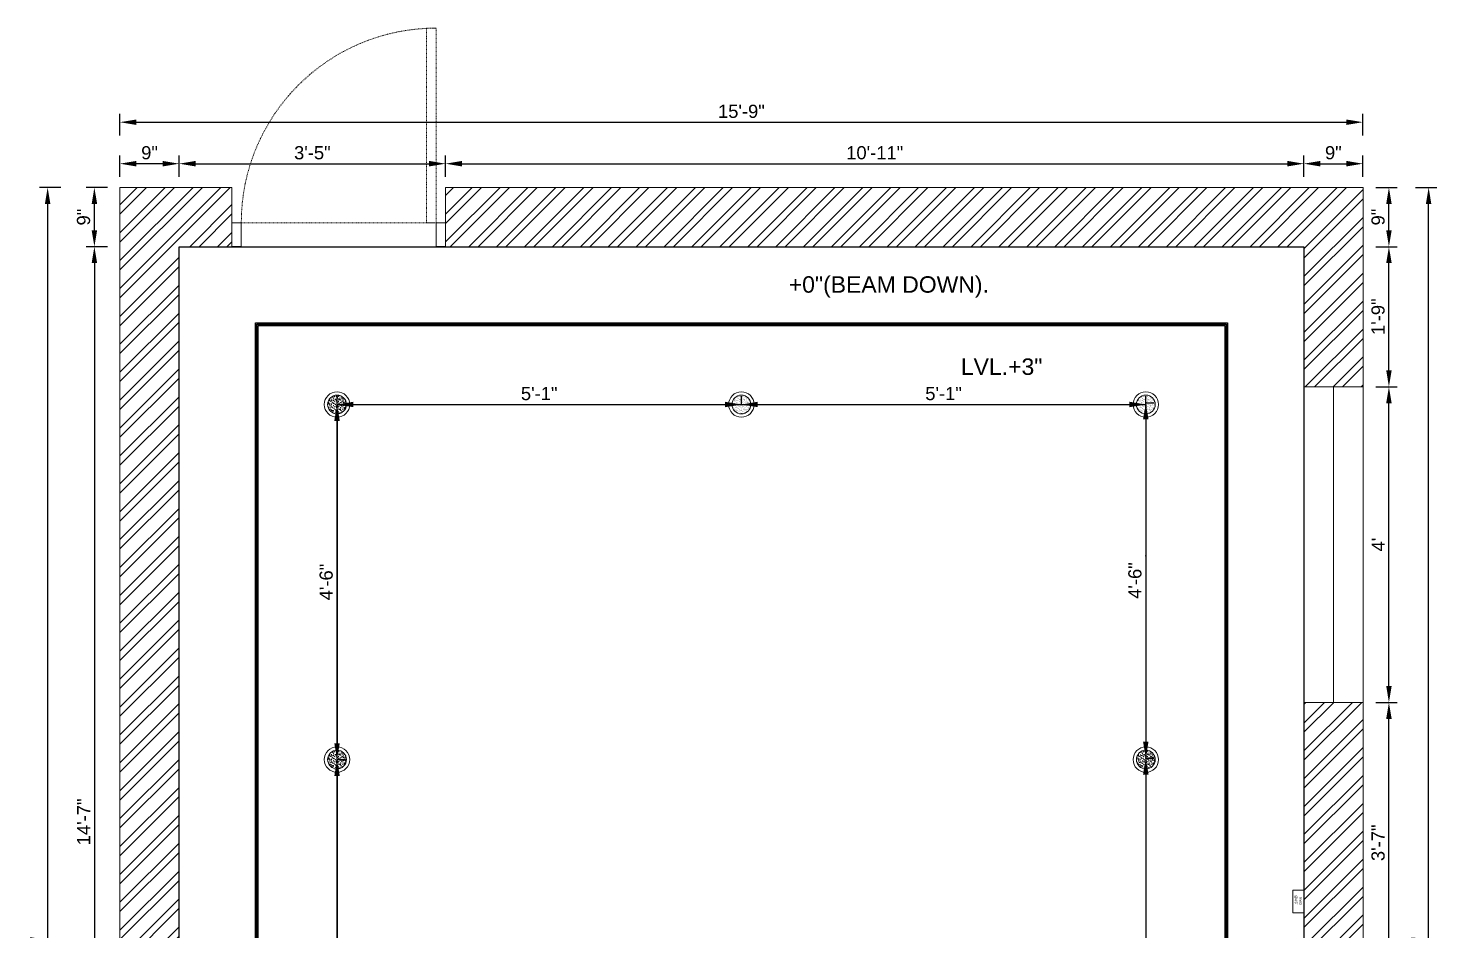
# Model space of a CAD drawing. Header units: inches. Extents: x 213 to 17763, y -4830 to 1802.
# Drawn here: x 9076.3 to 9290.5, y 1523.5 to 1660.8 of the extents above; entities that cross this region are included whole.
import ezdxf

# ---------------------------------------------------------------- set-up
doc = ezdxf.new("R2010")
doc.units = ezdxf.units.IN
doc.header["$MEASUREMENT"] = 0
for name, pattern in [('ACAD_ISO02W100', [15, 12, -3]), ('AUDIT_D_060311083008-3', [0]), ('DASHED2', [0.375, 0.25, -0.125]), ('HIDDEN', [0.375, 0.25, -0.125])]:
    doc.linetypes.add(name, pattern=pattern)
for name, color, linetype in [('.', 30, 'Continuous'), ('A-DOOR', 251, 'AUDIT_D_060311083008-3'), ('A-Door-Frame', 1, 'Continuous'), ('A-Door-Swing', 8, 'HIDDEN'), ('PDF3_Text', 1, 'Continuous')]:
    doc.layers.add(name, color=color, linetype=linetype)
doc.layers.add('ROD', color=7, linetype='Continuous', lineweight=9)
doc.styles.add('PDF Arial', font='arial.ttf')
doc.styles.get("Standard").update_dxf_attribs({"font": 'arial.ttf'})
doc.dimstyles.new('ISO-25', dxfattribs={"dimtxt": 4.5, "dimasz": 2.5, "dimexe": 1.25, "dimexo": 0.625, "dimtad": 1, "dimdec": 0, "dimlunit": 4, "dimtxsty": 'Standard', "dimcen": 2.5, "dimadec": 0, "dimazin": 0, "dimtfac": 1, "dimtdec": 0, "dimtmove": 0, "dimatfit": 3, "dimfxl": 1, "dimarcsym": 0})

# ---------------------------------------------------------------- blocks, each defined once
blk = doc.blocks.new('*U34')
at = {"layer": 'A-Door-Frame', "lineweight": 5}
for p, q in [((0, -100), (0, 0)), ((900, -100), (900, 0))]:
    blk.add_line(p, q, dxfattribs=at)
for points in [[(0, -100), (40, -100), (40, 0), (0, 0)], [(900, -100), (860, -100), (860, 0), (900, 0)]]:
    blk.add_lwpolyline(points, dxfattribs=at)
at = {"layer": 'A-Door-Swing', "linetype": 'DASHED2', "lineweight": 5}
blk.add_line((47.3, 0), (867.3, 0), dxfattribs=at)
blk.add_lwpolyline([(40, 0), (40, 820), (80, 820), (80, 0)], close=True, dxfattribs=at)
blk.add_arc((40, 0), 820, 360, 90, dxfattribs=at)
blk = doc.blocks.new('*D589')
at = {"color": 0, "linetype": 'ACAD_ISO02W100', "lineweight": -2, "transparency": 16777216}
for p, q in [((9090.25, 1644.46), (9090.25, 1647.71)), ((9279.22, 1644.46), (9279.22, 1647.71))]:
    blk.add_line(p, q, dxfattribs=at)
at = {"color": 0, "linetype": 'AUDIT_D_060311083008-3', "lineweight": -2, "transparency": 16777216}
blk.add_line((9092.75, 1646.46), (9276.72, 1646.46), dxfattribs=at)
at = {"color": 0, "transparency": 16777216}
for points in [[(9092.75, 1646.87), (9092.75, 1646.04), (9090.25, 1646.46)], [(9276.72, 1646.87), (9276.72, 1646.04), (9279.22, 1646.46)]]:
    blk.add_solid(points, dxfattribs=at)
at = {"layer": 'Defpoints', "color": 0, "transparency": 16777216}
for p in [(9279.22, 1646.46), (9279.22, 1636.53), (9090.25, 1627.53)]:
    blk.add_point(p, dxfattribs=at)
at = {"color": 0, "lineweight": 5, "transparency": 16777216, "insert": (9184.73, 1648.1), "char_height": 2, "attachment_point": 5}
blk.add_mtext('15\'-9"', dxfattribs=at)
blk = doc.blocks.new('*D590')
at = {"color": 0, "linetype": 'ACAD_ISO02W100', "lineweight": -2, "transparency": 16777216}
for p, q in [((9081.25, 1636.53), (9078, 1636.53)), ((9081.25, 1401.59), (9078, 1401.59))]:
    blk.add_line(p, q, dxfattribs=at)
at = {"color": 0, "linetype": 'AUDIT_D_060311083008-3', "lineweight": -2, "transparency": 16777216}
blk.add_line((9079.25, 1634.03), (9079.25, 1404.09), dxfattribs=at)
at = {"color": 0, "transparency": 16777216}
for points in [[(9078.84, 1634.03), (9079.67, 1634.03), (9079.25, 1636.53)], [(9078.84, 1404.09), (9079.67, 1404.09), (9079.25, 1401.59)]]:
    blk.add_solid(points, dxfattribs=at)
at = {"layer": 'Defpoints', "color": 0, "transparency": 16777216}
for p in [(9090.25, 1636.53), (9079.25, 1401.59), (9090.25, 1401.59)]:
    blk.add_point(p, dxfattribs=at)
at = {"color": 0, "lineweight": 5, "transparency": 16777216, "insert": (9077.61, 1519.06), "char_height": 2, "attachment_point": 5, "rotation": 90}
blk.add_mtext('19\'-7"', dxfattribs=at)
blk = doc.blocks.new('*D591')
at = {"color": 0, "linetype": 'ACAD_ISO02W100', "lineweight": -2, "transparency": 16777216}
for p, q in [((9088.36, 1636.53), (9085.11, 1636.53)), ((9088.36, 1627.53), (9085.11, 1627.53))]:
    blk.add_line(p, q, dxfattribs=at)
at = {"color": 0, "linetype": 'AUDIT_D_060311083008-3', "lineweight": -2, "transparency": 16777216}
blk.add_line((9086.36, 1630.03), (9086.36, 1634.03), dxfattribs=at)
at = {"color": 0, "transparency": 16777216}
for points in [[(9085.95, 1634.03), (9086.78, 1634.03), (9086.36, 1636.53)], [(9085.95, 1630.03), (9086.78, 1630.03), (9086.36, 1627.53)]]:
    blk.add_solid(points, dxfattribs=at)
at = {"layer": 'Defpoints', "color": 0, "transparency": 16777216}
for p in [(9086.36, 1636.53), (9090.25, 1636.53), (9090.25, 1627.53)]:
    blk.add_point(p, dxfattribs=at)
at = {"color": 0, "lineweight": 5, "transparency": 16777216, "insert": (9084.72, 1632.03), "char_height": 2, "attachment_point": 5, "rotation": 90}
blk.add_mtext('9"', dxfattribs=at)
blk = doc.blocks.new('*D592')
at = {"color": 0, "linetype": 'ACAD_ISO02W100', "lineweight": -2, "transparency": 16777216}
for p, q in [((9090.25, 1638.15), (9090.25, 1641.4)), ((9099.25, 1638.15), (9099.25, 1641.4))]:
    blk.add_line(p, q, dxfattribs=at)
at = {"color": 0, "linetype": 'AUDIT_D_060311083008-3', "lineweight": -2, "transparency": 16777216}
blk.add_line((9096.75, 1640.15), (9092.75, 1640.15), dxfattribs=at)
at = {"color": 0, "transparency": 16777216}
for points in [[(9092.75, 1640.57), (9092.75, 1639.73), (9090.25, 1640.15)], [(9096.75, 1640.57), (9096.75, 1639.73), (9099.25, 1640.15)]]:
    blk.add_solid(points, dxfattribs=at)
at = {"layer": 'Defpoints', "color": 0, "transparency": 16777216}
for p in [(9090.25, 1640.15), (9090.25, 1636.53), (9099.25, 1631.6)]:
    blk.add_point(p, dxfattribs=at)
at = {"color": 0, "lineweight": 5, "transparency": 16777216, "insert": (9094.75, 1641.8), "char_height": 2, "attachment_point": 5}
blk.add_mtext('9"', dxfattribs=at)
blk = doc.blocks.new('*D596')
at = {"color": 0, "linetype": 'ACAD_ISO02W100', "lineweight": -2, "transparency": 16777216}
for p, q in [((9287.22, 1636.53), (9290.47, 1636.53)), ((9287.22, 1401.53), (9290.47, 1401.53))]:
    blk.add_line(p, q, dxfattribs=at)
at = {"color": 0, "linetype": 'AUDIT_D_060311083008-3', "lineweight": -2, "transparency": 16777216}
blk.add_line((9289.22, 1404.03), (9289.22, 1634.03), dxfattribs=at)
at = {"color": 0, "transparency": 16777216}
for points in [[(9288.8, 1634.03), (9289.63, 1634.03), (9289.22, 1636.53)], [(9288.8, 1404.03), (9289.63, 1404.03), (9289.22, 1401.53)]]:
    blk.add_solid(points, dxfattribs=at)
at = {"layer": 'Defpoints', "color": 0, "transparency": 16777216}
for p in [(9279.22, 1636.53), (9289.22, 1636.53), (9279.22, 1401.53)]:
    blk.add_point(p, dxfattribs=at)
at = {"color": 0, "lineweight": 5, "transparency": 16777216, "insert": (9287.57, 1519.03), "char_height": 2, "attachment_point": 5, "rotation": 90}
blk.add_mtext('19\'-7"', dxfattribs=at)
blk = doc.blocks.new('*D603')
at = {"color": 0, "linetype": 'ACAD_ISO02W100', "lineweight": -2, "transparency": 16777216}
for p, q in [((9281.18, 1558.23), (9284.43, 1558.23)), ((9281.18, 1515.53), (9284.43, 1515.53))]:
    blk.add_line(p, q, dxfattribs=at)
at = {"color": 0, "linetype": 'AUDIT_D_060311083008-3', "lineweight": -2, "transparency": 16777216}
blk.add_line((9283.18, 1518.03), (9283.18, 1555.73), dxfattribs=at)
at = {"color": 0, "transparency": 16777216}
for points in [[(9282.77, 1555.73), (9283.6, 1555.73), (9283.18, 1558.23)], [(9282.77, 1518.03), (9283.6, 1518.03), (9283.18, 1515.53)]]:
    blk.add_solid(points, dxfattribs=at)
at = {"layer": 'Defpoints', "color": 0, "transparency": 16777216}
for p in [(9279.22, 1558.23), (9283.18, 1558.23), (9270.25, 1515.53)]:
    blk.add_point(p, dxfattribs=at)
at = {"color": 0, "transparency": 16777216, "insert": (9281.54, 1536.88), "char_height": 2, "attachment_point": 5, "rotation": 90}
blk.add_mtext('3\'-7"', dxfattribs=at)
blk = doc.blocks.new('*D604')
at = {"color": 0, "linetype": 'ACAD_ISO02W100', "lineweight": -2, "transparency": 16777216}
for p, q in [((9281.18, 1606.23), (9284.43, 1606.23)), ((9281.18, 1558.23), (9284.43, 1558.23))]:
    blk.add_line(p, q, dxfattribs=at)
at = {"color": 0, "linetype": 'AUDIT_D_060311083008-3', "lineweight": -2, "transparency": 16777216}
blk.add_line((9283.18, 1560.73), (9283.18, 1603.73), dxfattribs=at)
at = {"color": 0, "transparency": 16777216}
for points in [[(9282.77, 1603.73), (9283.6, 1603.73), (9283.18, 1606.23)], [(9282.77, 1560.73), (9283.6, 1560.73), (9283.18, 1558.23)]]:
    blk.add_solid(points, dxfattribs=at)
at = {"layer": 'Defpoints', "color": 0, "transparency": 16777216}
for p in [(9279.22, 1606.23), (9283.18, 1606.23), (9279.22, 1558.23)]:
    blk.add_point(p, dxfattribs=at)
at = {"color": 0, "transparency": 16777216, "insert": (9281.56, 1582.23), "char_height": 2, "attachment_point": 5, "rotation": 90}
blk.add_mtext("4'", dxfattribs=at)
blk = doc.blocks.new('*D605')
at = {"color": 0, "linetype": 'ACAD_ISO02W100', "lineweight": -2, "transparency": 16777216}
for p, q in [((9281.18, 1627.53), (9284.43, 1627.53)), ((9281.18, 1606.23), (9284.43, 1606.23))]:
    blk.add_line(p, q, dxfattribs=at)
at = {"color": 0, "linetype": 'AUDIT_D_060311083008-3', "lineweight": -2, "transparency": 16777216}
blk.add_line((9283.18, 1608.73), (9283.18, 1625.03), dxfattribs=at)
at = {"color": 0, "transparency": 16777216}
for points in [[(9282.77, 1625.03), (9283.6, 1625.03), (9283.18, 1627.53)], [(9282.77, 1608.73), (9283.6, 1608.73), (9283.18, 1606.23)]]:
    blk.add_solid(points, dxfattribs=at)
at = {"layer": 'Defpoints', "color": 0, "transparency": 16777216}
for p in [(9270.25, 1627.53), (9283.18, 1627.53), (9279.22, 1606.23)]:
    blk.add_point(p, dxfattribs=at)
at = {"color": 0, "transparency": 16777216, "insert": (9281.54, 1616.88), "char_height": 2, "attachment_point": 5, "rotation": 90}
blk.add_mtext('1\'-9"', dxfattribs=at)
blk = doc.blocks.new('*D606')
at = {"color": 0, "linetype": 'ACAD_ISO02W100', "lineweight": -2, "transparency": 16777216}
for p, q in [((9281.18, 1636.53), (9284.43, 1636.53)), ((9281.18, 1627.53), (9284.43, 1627.53))]:
    blk.add_line(p, q, dxfattribs=at)
at = {"color": 0, "linetype": 'AUDIT_D_060311083008-3', "lineweight": -2, "transparency": 16777216}
blk.add_line((9283.18, 1630.03), (9283.18, 1634.03), dxfattribs=at)
at = {"color": 0, "transparency": 16777216}
for points in [[(9282.77, 1634.03), (9283.6, 1634.03), (9283.18, 1636.53)], [(9282.77, 1630.03), (9283.6, 1630.03), (9283.18, 1627.53)]]:
    blk.add_solid(points, dxfattribs=at)
at = {"layer": 'Defpoints', "color": 0, "transparency": 16777216}
for p in [(9279.25, 1636.53), (9283.18, 1636.53), (9270.25, 1627.53)]:
    blk.add_point(p, dxfattribs=at)
at = {"color": 0, "transparency": 16777216, "insert": (9281.54, 1632.03), "char_height": 2, "attachment_point": 5, "rotation": 90}
blk.add_mtext('9"', dxfattribs=at)
blk = doc.blocks.new('*D607')
at = {"color": 0, "linetype": 'ACAD_ISO02W100', "lineweight": -2, "transparency": 16777216}
for p, q in [((9099.25, 1638.15), (9099.25, 1641.4)), ((9139.75, 1638.15), (9139.75, 1641.4))]:
    blk.add_line(p, q, dxfattribs=at)
at = {"color": 0, "linetype": 'AUDIT_D_060311083008-3', "lineweight": -2, "transparency": 16777216}
blk.add_line((9101.75, 1640.15), (9137.25, 1640.15), dxfattribs=at)
at = {"color": 0, "transparency": 16777216}
for points in [[(9101.75, 1640.57), (9101.75, 1639.73), (9099.25, 1640.15)], [(9137.25, 1640.57), (9137.25, 1639.73), (9139.75, 1640.15)]]:
    blk.add_solid(points, dxfattribs=at)
at = {"layer": 'Defpoints', "color": 0, "transparency": 16777216}
for p in [(9139.75, 1640.15), (9139.75, 1636.53), (9099.25, 1631.6)]:
    blk.add_point(p, dxfattribs=at)
at = {"color": 0, "transparency": 16777216, "insert": (9119.5, 1641.8), "char_height": 2, "attachment_point": 5}
blk.add_mtext('3\'-5"', dxfattribs=at)
blk = doc.blocks.new('*D608')
at = {"color": 0, "linetype": 'ACAD_ISO02W100', "lineweight": -2, "transparency": 16777216}
for p, q in [((9139.75, 1638.15), (9139.75, 1641.4)), ((9270.25, 1638.15), (9270.25, 1641.4))]:
    blk.add_line(p, q, dxfattribs=at)
at = {"color": 0, "linetype": 'AUDIT_D_060311083008-3', "lineweight": -2, "transparency": 16777216}
blk.add_line((9142.25, 1640.15), (9267.75, 1640.15), dxfattribs=at)
at = {"color": 0, "transparency": 16777216}
for points in [[(9142.25, 1640.57), (9142.25, 1639.73), (9139.75, 1640.15)], [(9267.75, 1640.57), (9267.75, 1639.73), (9270.25, 1640.15)]]:
    blk.add_solid(points, dxfattribs=at)
at = {"layer": 'Defpoints', "color": 0, "transparency": 16777216}
for p in [(9270.25, 1640.15), (9139.75, 1636.53), (9270.25, 1627.53)]:
    blk.add_point(p, dxfattribs=at)
at = {"color": 0, "transparency": 16777216, "insert": (9205, 1641.8), "char_height": 2, "attachment_point": 5}
blk.add_mtext('10\'-11"', dxfattribs=at)
blk = doc.blocks.new('*D599')
at = {"color": 0, "linetype": 'ACAD_ISO02W100', "lineweight": -2, "transparency": 16777216}
for p, q in [((9270.25, 1638.15), (9270.25, 1641.4)), ((9279.22, 1638.15), (9279.22, 1641.4))]:
    blk.add_line(p, q, dxfattribs=at)
at = {"color": 0, "linetype": 'AUDIT_D_060311083008-3', "lineweight": -2, "transparency": 16777216}
blk.add_line((9272.75, 1640.15), (9276.72, 1640.15), dxfattribs=at)
at = {"color": 0, "transparency": 16777216}
for points in [[(9272.75, 1640.57), (9272.75, 1639.73), (9270.25, 1640.15)], [(9276.72, 1640.57), (9276.72, 1639.73), (9279.22, 1640.15)]]:
    blk.add_solid(points, dxfattribs=at)
at = {"layer": 'Defpoints', "color": 0, "transparency": 16777216}
for p in [(9279.22, 1640.15), (9279.22, 1636.53), (9270.25, 1627.53)]:
    blk.add_point(p, dxfattribs=at)
at = {"color": 0, "transparency": 16777216, "insert": (9274.73, 1641.8), "char_height": 2, "attachment_point": 5}
blk.add_mtext('9"', dxfattribs=at)
blk = doc.blocks.new('*D609')
at = {"color": 0, "linetype": 'ACAD_ISO02W100', "lineweight": -2, "transparency": 16777216}
for p, q in [((9088.36, 1627.53), (9085.11, 1627.53)), ((9088.36, 1452.59), (9085.11, 1452.59))]:
    blk.add_line(p, q, dxfattribs=at)
at = {"color": 0, "linetype": 'AUDIT_D_060311083008-3', "lineweight": -2, "transparency": 16777216}
blk.add_line((9086.36, 1625.03), (9086.36, 1455.09), dxfattribs=at)
at = {"color": 0, "transparency": 16777216}
for points in [[(9085.95, 1625.03), (9086.78, 1625.03), (9086.36, 1627.53)], [(9085.95, 1455.09), (9086.78, 1455.09), (9086.36, 1452.59)]]:
    blk.add_solid(points, dxfattribs=at)
at = {"layer": 'Defpoints', "color": 0, "transparency": 16777216}
for p in [(9090.25, 1627.53), (9086.36, 1452.59), (9090.25, 1452.59)]:
    blk.add_point(p, dxfattribs=at)
at = {"color": 0, "transparency": 16777216, "insert": (9084.73, 1540.06), "char_height": 2, "attachment_point": 5, "rotation": 90}
blk.add_mtext('14\'-7"', dxfattribs=at)
blk = doc.blocks.new('*D612')
at = {"color": 0, "linetype": 'ACAD_ISO02W100', "lineweight": -2, "transparency": 16777216}
for p, q in [((9123.25, 1603.53), (9123.25, 1604.78)), ((9184.73, 1603.53), (9184.73, 1604.78))]:
    blk.add_line(p, q, dxfattribs=at)
at = {"color": 0, "linetype": 'AUDIT_D_060311083008-3', "lineweight": -2, "transparency": 16777216}
blk.add_line((9125.75, 1603.53), (9182.23, 1603.53), dxfattribs=at)
at = {"color": 0, "transparency": 16777216}
for points in [[(9125.75, 1603.95), (9125.75, 1603.12), (9123.25, 1603.53)], [(9182.23, 1603.95), (9182.23, 1603.12), (9184.73, 1603.53)]]:
    blk.add_solid(points, dxfattribs=at)
at = {"layer": 'Defpoints', "color": 0, "transparency": 16777216}
for p in [(9123.25, 1603.53), (9184.73, 1603.53), (9184.73, 1603.53)]:
    blk.add_point(p, dxfattribs=at)
at = {"color": 0, "transparency": 16777216, "insert": (9153.99, 1605.18), "char_height": 2, "attachment_point": 5}
blk.add_mtext('5\'-1"', dxfattribs=at)
blk = doc.blocks.new('*D613')
at = {"color": 0, "linetype": 'ACAD_ISO02W100', "lineweight": -2, "transparency": 16777216}
for p, q in [((9184.73, 1603.53), (9184.73, 1604.78)), ((9246.22, 1602.73), (9246.22, 1604.78))]:
    blk.add_line(p, q, dxfattribs=at)
at = {"color": 0, "linetype": 'AUDIT_D_060311083008-3', "lineweight": -2, "transparency": 16777216}
blk.add_line((9187.23, 1603.53), (9243.72, 1603.53), dxfattribs=at)
at = {"color": 0, "transparency": 16777216}
for points in [[(9187.23, 1603.95), (9187.23, 1603.12), (9184.73, 1603.53)], [(9243.72, 1603.95), (9243.72, 1603.12), (9246.22, 1603.53)]]:
    blk.add_solid(points, dxfattribs=at)
at = {"layer": 'Defpoints', "color": 0, "transparency": 16777216}
for p in [(9184.73, 1603.53), (9246.22, 1603.53), (9246.22, 1602.11)]:
    blk.add_point(p, dxfattribs=at)
at = {"color": 0, "transparency": 16777216, "insert": (9215.47, 1605.18), "char_height": 2, "attachment_point": 5}
blk.add_mtext('5\'-1"', dxfattribs=at)
blk = doc.blocks.new('*D614')
at = {"color": 0, "linetype": 'ACAD_ISO02W100', "lineweight": -2, "transparency": 16777216}
for p, q in [((9123.25, 1603.53), (9124.5, 1603.53)), ((9123.25, 1549.53), (9124.5, 1549.53))]:
    blk.add_line(p, q, dxfattribs=at)
at = {"color": 0, "linetype": 'AUDIT_D_060311083008-3', "lineweight": -2, "transparency": 16777216}
blk.add_line((9123.25, 1601.03), (9123.25, 1552.03), dxfattribs=at)
at = {"color": 0, "transparency": 16777216}
for points in [[(9122.84, 1601.03), (9123.67, 1601.03), (9123.25, 1603.53)], [(9122.84, 1552.03), (9123.67, 1552.03), (9123.25, 1549.53)]]:
    blk.add_solid(points, dxfattribs=at)
at = {"layer": 'Defpoints', "color": 0, "transparency": 16777216}
for p in [(9123.25, 1603.53), (9123.25, 1549.53), (9123.25, 1549.53)]:
    blk.add_point(p, dxfattribs=at)
at = {"color": 0, "transparency": 16777216, "insert": (9121.61, 1576.53), "char_height": 2, "attachment_point": 5, "rotation": 90}
blk.add_mtext('4\'-6"', dxfattribs=at)
blk = doc.blocks.new('*D615')
at = {"color": 0, "linetype": 'ACAD_ISO02W100', "lineweight": -2, "transparency": 16777216}
for p, q in [((9123.25, 1549.53), (9124.5, 1549.53)), ((9123.25, 1488.53), (9124.5, 1488.53))]:
    blk.add_line(p, q, dxfattribs=at)
at = {"color": 0, "linetype": 'AUDIT_D_060311083008-3', "lineweight": -2, "transparency": 16777216}
blk.add_line((9123.25, 1547.03), (9123.25, 1491.03), dxfattribs=at)
at = {"color": 0, "transparency": 16777216}
for points in [[(9122.84, 1547.03), (9123.67, 1547.03), (9123.25, 1549.53)], [(9122.84, 1491.03), (9123.67, 1491.03), (9123.25, 1488.53)]]:
    blk.add_solid(points, dxfattribs=at)
at = {"layer": 'Defpoints', "color": 0, "transparency": 16777216}
for p in [(9123.25, 1549.53), (9123.25, 1488.53), (9123.25, 1488.53)]:
    blk.add_point(p, dxfattribs=at)
at = {"color": 0, "transparency": 16777216, "insert": (9121.61, 1519.03), "char_height": 2, "attachment_point": 5, "rotation": 90}
blk.add_mtext('5\'-1"', dxfattribs=at)
blk = doc.blocks.new('*D617')
at = {"color": 0, "linetype": 'ACAD_ISO02W100', "lineweight": -2, "transparency": 16777216}
for p, q in [((9246.22, 1603.76), (9247.47, 1603.76)), ((9246.22, 1549.76), (9247.47, 1549.76))]:
    blk.add_line(p, q, dxfattribs=at)
at = {"color": 0, "linetype": 'AUDIT_D_060311083008-3', "lineweight": -2, "transparency": 16777216}
blk.add_line((9246.22, 1601.26), (9246.22, 1552.26), dxfattribs=at)
at = {"color": 0, "transparency": 16777216}
for points in [[(9245.8, 1601.26), (9246.63, 1601.26), (9246.22, 1603.76)], [(9245.8, 1552.26), (9246.63, 1552.26), (9246.22, 1549.76)]]:
    blk.add_solid(points, dxfattribs=at)
at = {"layer": 'Defpoints', "color": 0, "transparency": 16777216}
for p in [(9246.22, 1603.76), (9246.22, 1549.76), (9246.22, 1549.76)]:
    blk.add_point(p, dxfattribs=at)
at = {"color": 0, "transparency": 16777216, "insert": (9244.57, 1576.76), "char_height": 2, "attachment_point": 5, "rotation": 90}
blk.add_mtext('4\'-6"', dxfattribs=at)
blk = doc.blocks.new('*D618')
at = {"color": 0, "linetype": 'ACAD_ISO02W100', "lineweight": -2, "transparency": 16777216}
for p, q in [((9246.22, 1549.76), (9247.47, 1549.76)), ((9246.22, 1488.76), (9247.47, 1488.76))]:
    blk.add_line(p, q, dxfattribs=at)
at = {"color": 0, "linetype": 'AUDIT_D_060311083008-3', "lineweight": -2, "transparency": 16777216}
blk.add_line((9246.22, 1547.26), (9246.22, 1491.26), dxfattribs=at)
at = {"color": 0, "transparency": 16777216}
for points in [[(9245.8, 1547.26), (9246.63, 1547.26), (9246.22, 1549.76)], [(9245.8, 1491.26), (9246.63, 1491.26), (9246.22, 1488.76)]]:
    blk.add_solid(points, dxfattribs=at)
at = {"layer": 'Defpoints', "color": 0, "transparency": 16777216}
for p in [(9246.22, 1549.76), (9246.22, 1488.76), (9246.22, 1488.76)]:
    blk.add_point(p, dxfattribs=at)
at = {"color": 0, "transparency": 16777216, "insert": (9244.57, 1519.26), "char_height": 2, "attachment_point": 5, "rotation": 90}
blk.add_mtext('5\'-1"', dxfattribs=at)

msp = doc.modelspace()

# ---------------------------------------------------------------- hatches: boundary and pattern name
at = {"layer": '.', "lineweight": 5}
h = msp.add_hatch(dxfattribs=at)
h.set_pattern_fill('ANSI32', color=1, scale=8)
h.set_pattern_definition([(45, (425.7992, 461.949), (-2.1213203, 2.1213203), []), (45, (427.2134, 461.949), (-2.1213203, 2.1213203), [])])
h.paths.add_polyline_path([(9279.25, 1636.53), (9152.89, 1636.53), (9139.75, 1636.53), (9139.75, 1627.53), (9270.25, 1627.53), (9270.25, 1606.23), (9279.25, 1606.23)])
h.paths.add_polyline_path([(9279.25, 1558.23), (9270.25, 1558.23), (9270.25, 1456.53), (9270.25, 1410.53), (9253.75, 1410.53), (9099.25, 1410.53), (9090.25, 1410.53), (9090.25, 1401.53), (9279.25, 1401.53)])
h.paths.add_polyline_path([(9099.25, 1627.53), (9107.25, 1627.53), (9107.25, 1631.15), (9107.25, 1636.53), (9090.25, 1636.53), (9090.25, 1452.59), (9094.93, 1452.59), (9099.25, 1452.53)])
at = {"lineweight": 5}
h = msp.add_hatch(dxfattribs=at)
h.set_pattern_fill('AR-SAND', color=1, scale=0.2)
h.set_pattern_definition([(37.5, (-116816.2768, -236717.57207), (-0.01259867162, 0.3853647538), [0, -0.304, 0, -0.34, 0, -0.325]), (7.5, (-116816.2768, -236717.57207), (0.3539553411, 0.564429213), [0, -0.164, 0, -0.274, 0, -0.105]), (327.5, (-116816.5228, -236717.57207), (0.62282837235, 0.0011318107), [0, -0.1, 0, -0.36, 0, -0.47]), (317.5, (-116816.5228, -236717.57207), (0.6012253209, 0.175535113), [0, -0.05, 0, -0.236, 0, -0.27])])
h.paths.add_polyline_path([(9124.68, 1603.53, -1), (9121.82, 1603.53, -1)])
h = msp.add_hatch(dxfattribs=at)
h.set_pattern_fill('AR-SAND', color=1, scale=0.2)
h.set_pattern_definition([(37.5, (-116754.7957, -236717.57207), (-0.01259867162, 0.3853647538), [0, -0.304, 0, -0.34, 0, -0.325]), (7.5, (-116754.7957, -236717.57207), (0.3539553411, 0.564429213), [0, -0.164, 0, -0.274, 0, -0.105]), (327.5, (-116755.0417, -236717.57207), (0.62282837235, 0.0011318107), [0, -0.1, 0, -0.36, 0, -0.47]), (317.5, (-116755.0417, -236717.57207), (0.6012253209, 0.175535113), [0, -0.05, 0, -0.236, 0, -0.27])])
h.paths.add_polyline_path([(9186.16, 1603.53, -1), (9183.31, 1603.53, -1)])
h = msp.add_hatch(dxfattribs=at)
h.set_pattern_fill('AR-SAND', color=1, scale=0.2)
h.set_pattern_definition([(37.5, (-116693.31462, -236717.57207), (-0.01259867162, 0.3853647538), [0, -0.304, 0, -0.34, 0, -0.325]), (7.5, (-116693.3146, -236717.57207), (0.3539553411, 0.564429213), [0, -0.164, 0, -0.274, 0, -0.105]), (327.5, (-116693.5606, -236717.57207), (0.62282837235, 0.0011318107), [0, -0.1, 0, -0.36, 0, -0.47]), (317.5, (-116693.5606, -236717.57207), (0.6012253209, 0.175535113), [0, -0.05, 0, -0.236, 0, -0.27])])
h.paths.add_polyline_path([(9247.64, 1603.53, -1), (9244.79, 1603.53, -1)])
h = msp.add_hatch(dxfattribs=at)
h.set_pattern_fill('AR-SAND', color=1, scale=0.2)
h.set_pattern_definition([(37.5, (-116816.2768, -236771.57207), (-0.01259867162, 0.3853647538), [0, -0.304, 0, -0.34, 0, -0.325]), (7.5, (-116816.2768, -236771.57207), (0.3539553411, 0.564429213), [0, -0.164, 0, -0.274, 0, -0.105]), (327.5, (-116816.5228, -236771.57207), (0.62282837235, 0.0011318107), [0, -0.1, 0, -0.36, 0, -0.47]), (317.5, (-116816.5228, -236771.57207), (0.6012253209, 0.175535113), [0, -0.05, 0, -0.236, 0, -0.27])])
h.paths.add_polyline_path([(9124.68, 1549.53, -1), (9121.82, 1549.53, -1)])
h = msp.add_hatch(dxfattribs=at)
h.set_pattern_fill('AR-SAND', color=1, scale=0.2)
h.set_pattern_definition([(37.5, (-116693.31462, -236771.57207), (-0.01259867162, 0.3853647538), [0, -0.304, 0, -0.34, 0, -0.325]), (7.5, (-116693.3146, -236771.57207), (0.3539553411, 0.564429213), [0, -0.164, 0, -0.274, 0, -0.105]), (327.5, (-116693.5606, -236771.57207), (0.62282837235, 0.0011318107), [0, -0.1, 0, -0.36, 0, -0.47]), (317.5, (-116693.5606, -236771.57207), (0.6012253209, 0.175535113), [0, -0.05, 0, -0.236, 0, -0.27])])
h.paths.add_polyline_path([(9247.64, 1549.53, -1), (9244.79, 1549.53, -1)])

# ---------------------------------------------------------------- linework, layer by layer
for points in [[(9099.25, 1627.53), (9270.22, 1627.53), (9270.22, 1410.53), (9099.25, 1410.53)], [(9111.25, 1615.53), (9258.22, 1615.53), (9258.22, 1422.53), (9111.25, 1422.53)], [(9123.25, 1603.53), (9246.22, 1603.53), (9246.22, 1434.53), (9123.25, 1434.53)]]:
    msp.add_lwpolyline(points, close=True)
at = {"color": 6}
for points in [[(9110.85, 1615.93), (9258.62, 1615.93), (9258.62, 1422.13), (9110.85, 1422.13)], [(9111.05, 1615.73), (9258.42, 1615.73), (9258.42, 1422.33), (9111.05, 1422.33)]]:
    msp.add_lwpolyline(points, close=True, dxfattribs=at)
at = {"color": 5, "lineweight": 5}
msp.add_lwpolyline([(9270.25, 1529.66), (9270.25, 1526.24), (9268.57, 1526.24), (9268.57, 1529.66)], close=True, dxfattribs=at)
at = {"lineweight": 5}
for centre, radius in [((9123.25, 1603.53), 1.93), ((9123.25, 1603.53), 1.43), ((9184.73, 1603.53), 1.93), ((9184.73, 1603.53), 1.43), ((9246.22, 1603.53), 1.93), ((9246.22, 1603.53), 1.43), ((9123.25, 1549.53), 1.93), ((9123.25, 1549.53), 1.43), ((9246.22, 1549.53), 1.93), ((9246.22, 1549.53), 1.43)]:
    msp.add_circle(centre, radius, dxfattribs=at)
for p in [(9123.25, 1603.53), (9246.22, 1580.52)]:
    msp.add_point(p)
at = {"layer": 'ROD'}
for p, q in [((9107.25, 1636.53), (9090.25, 1636.53)), ((9090.25, 1636.53), (9090.25, 1452.53)), ((9279.25, 1636.53), (9152.89, 1636.53)), ((9279.25, 1401.53), (9279.25, 1636.53)), ((9099.25, 1627.53), (9107.25, 1627.53)), ((9099.25, 1452.53), (9099.25, 1627.53)), ((9099.25, 1627.53), (9107.25, 1627.53)), ((9139.75, 1627.53), (9270.25, 1627.53)), ((9270.25, 1627.53), (9270.25, 1456.53))]:
    msp.add_line(p, q, dxfattribs=at)
at = {"layer": 'ROD', "color": 5}
msp.add_line((9274.75, 1558.23), (9274.75, 1606.23), dxfattribs=at)
at = {"layer": 'ROD'}
for points in [[(9107.25, 1627.53), (9107.25, 1636.53)], [(9139.75, 1636.53), (9139.75, 1627.53)], [(9139.75, 1636.53), (9159.39, 1636.53)], [(9152.89, 1636.53), (9159.39, 1636.53)]]:
    msp.add_lwpolyline(points, dxfattribs=at)
at = {"layer": 'ROD', "color": 5}
msp.add_lwpolyline([(9279.25, 1606.23), (9270.25, 1606.23), (9270.25, 1558.23), (9279.25, 1558.23)], close=True, dxfattribs=at)

# ---------------------------------------------------------------- block references
at = {"layer": 'A-DOOR', "lineweight": 5, "xscale": -0.03611111111109516, "yscale": 0.03611111111109516, "zscale": 0.03611111111109516}
msp.add_blockref('*U34', (9139.75, 1631.15), dxfattribs=at)

# ---------------------------------------------------------------- texts
at = {"layer": 'PDF3_Text', "lineweight": 5, "attachment_point": 9, "style": 'PDF Arial'}
for s, insert, char_height in [('+0"(BEAM DOWN).', (9222.37, 1619.78), 2.4999), ('LVL.+3"', (9230.5, 1608), 2.5)]:
    msp.add_mtext_dynamic_manual_height_columns(s, width=36.0927, gutter_width=949.34, heights=[2.27], dxfattribs=dict(at, insert=insert, char_height=char_height))
at = {"layer": 'PDF3_Text', "lineweight": 5, "insert": (9268.79, 1527.43), "char_height": 0.4, "attachment_point": 9, "rotation": 270, "style": 'PDF Arial'}
msp.add_mtext('SW3 \\P@4\'6"', dxfattribs=at)

# ---------------------------------------------------------------- dimensions: what is measured, and where the dimension line sits
at = {"lineweight": 5}
for base, p1, p2, picture, middle in [((9279.22, 1646.46), (9090.25, 1627.53), (9279.22, 1636.53), '*D589', (9184.73, 1648.1)), ((9090.25, 1640.15), (9099.25, 1631.6), (9090.25, 1636.53), '*D592', (9094.75, 1641.8))]:
    dim = msp.add_linear_dim(base=base, p1=p1, p2=p2, dimstyle='ISO-25', override={"dimtxt": 2, "dimtmove": 1, "dimfxl": 2, "dimfxlon": 1, "dimarcsym": 2}, dxfattribs=at)
    dim.commit()
    dim.dimension.update_dxf_attribs({"geometry": picture, "text_midpoint": middle})
for base, p1, p2, picture, middle in [((9139.75309375, 1640.1500537), (9099.25309375, 1631.59941943), (9139.75309375, 1636.5349033), '*D607', (9119.50309375, 1641.79688181)), ((9270.25309375, 1640.1500537), (9139.75309375, 1636.5349033), (9270.25309375, 1627.5349033), '*D608', (9205.00309375, 1641.79619968)), ((9279.22, 1640.15), (9270.25, 1627.53), (9279.22, 1636.53), '*D599', (9274.73, 1641.8)), ((9184.73, 1603.53), (9123.25, 1603.53), (9184.73, 1603.53), '*D612', (9153.99, 1605.18)), ((9246.22, 1603.53), (9184.73, 1603.53), (9246.22, 1602.11), '*D613', (9215.47, 1605.18))]:
    dim = msp.add_linear_dim(base=base, p1=p1, p2=p2, dimstyle='ISO-25', override={"dimtxt": 2, "dimtmove": 1, "dimfxl": 2, "dimfxlon": 1, "dimarcsym": 2})
    dim.commit()
    dim.dimension.update_dxf_attribs({"geometry": picture, "text_midpoint": middle})
for base, p1, p2, picture, middle in [((9079.25, 1401.59), (9090.25, 1636.53), (9090.25, 1401.59), '*D590', (9077.61, 1519.06)), ((9086.36, 1636.53), (9090.25, 1627.53), (9090.25, 1636.53), '*D591', (9084.72, 1632.03)), ((9289.22, 1636.53), (9279.22, 1401.53), (9279.22, 1636.53), '*D596', (9287.57, 1519.03))]:
    dim = msp.add_linear_dim(base=base, p1=p1, p2=p2, angle=90, dimstyle='ISO-25', override={"dimtxt": 2, "dimtmove": 1, "dimfxl": 2, "dimfxlon": 1, "dimarcsym": 2}, dxfattribs=at)
    dim.commit()
    dim.dimension.update_dxf_attribs({"geometry": picture, "text_midpoint": middle})
for base, p1, p2, picture, middle in [((9283.18, 1636.53), (9270.25, 1627.53), (9279.25, 1636.53), '*D606', (9281.54, 1632.03)), ((9086.36, 1452.59), (9090.25, 1627.53), (9090.25, 1452.59), '*D609', (9084.73, 1540.06)), ((9283.18, 1627.53), (9279.22, 1606.23), (9270.25, 1627.53), '*D605', (9281.54, 1616.88)), ((9283.18, 1606.23), (9279.22, 1558.23), (9279.22, 1606.23), '*D604', (9281.56, 1582.23)), ((9123.25, 1549.53), (9123.25, 1603.53), (9123.25, 1549.53), '*D614', (9121.61, 1576.53)), ((9246.22, 1549.76), (9246.22, 1603.76), (9246.22, 1549.76), '*D617', (9244.57, 1576.76)), ((9283.18, 1558.23), (9270.25, 1515.53), (9279.22, 1558.23), '*D603', (9281.54, 1536.88)), ((9123.25, 1488.53), (9123.25, 1549.53), (9123.25, 1488.53), '*D615', (9121.61, 1519.03)), ((9246.22, 1488.76), (9246.22, 1549.76), (9246.22, 1488.76), '*D618', (9244.57, 1519.26))]:
    dim = msp.add_linear_dim(base=base, p1=p1, p2=p2, angle=90, dimstyle='ISO-25', override={"dimtxt": 2, "dimtmove": 1, "dimfxl": 2, "dimfxlon": 1, "dimarcsym": 2})
    dim.commit()
    dim.dimension.update_dxf_attribs({"geometry": picture, "text_midpoint": middle})

doc.saveas('drawing.dxf')
